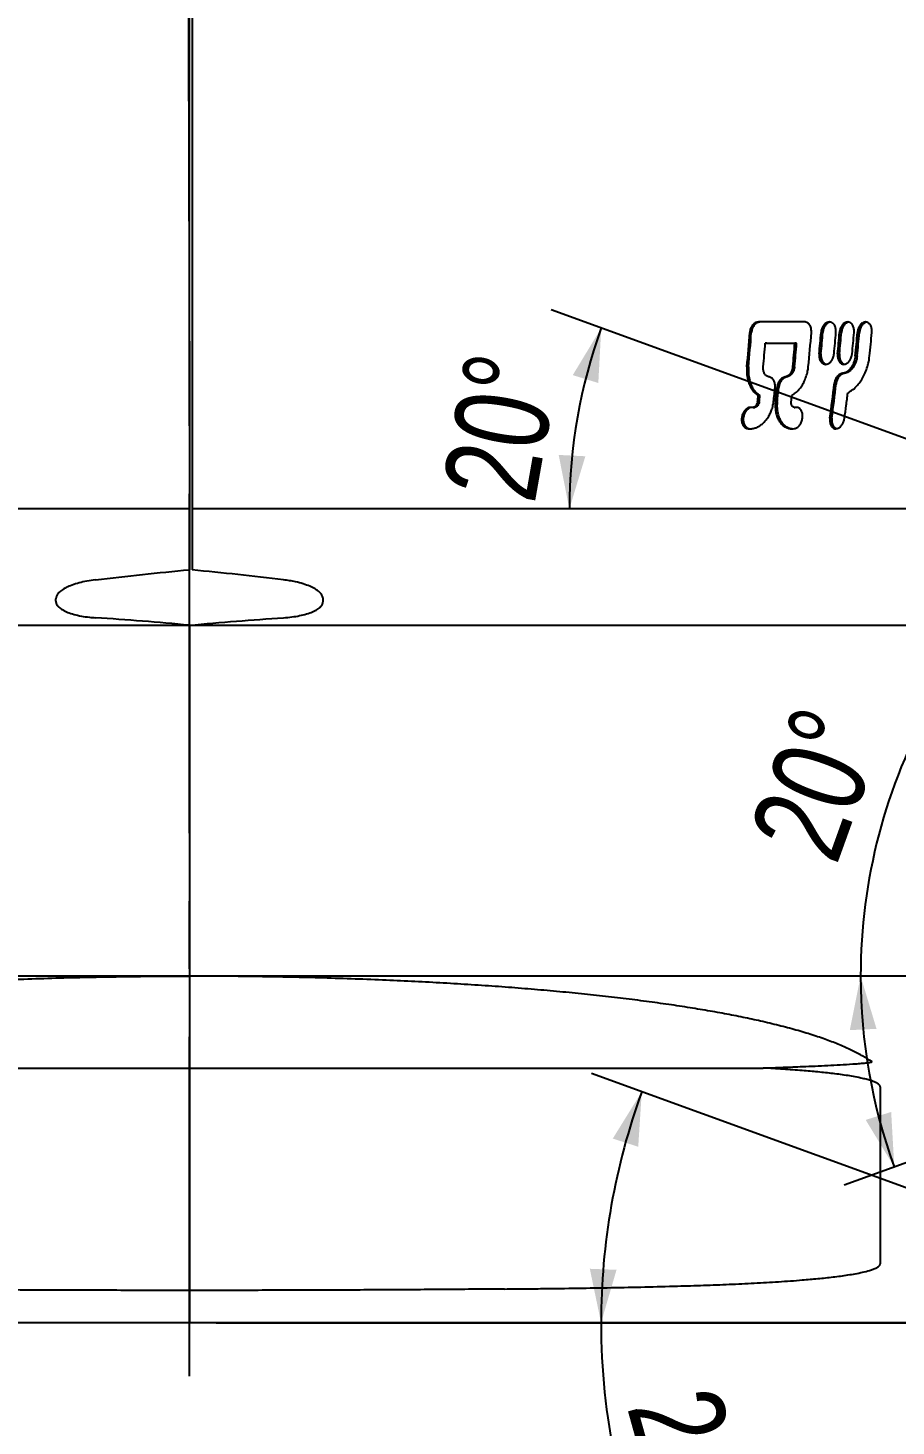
# Model space of a CAD drawing. Header units: millimetres. Extents: x 8 to 862, y 8 to 585.
# Drawn here: x 348.2 to 380.7, y 169.2 to 221.5 of the extents above; entities that cross this region are included whole.
import ezdxf

# ---------------------------------------------------------------- set-up
doc = ezdxf.new("R2010")
doc.units = ezdxf.units.MM
doc.linetypes.add('CENTERX2', pattern=[20.32, 12.7, -2.54, 2.54, -2.54])
doc.layers.add('CENTERLINE', color=4, linetype='CENTERX2')
doc.layers.add('DIMENSIONS', color=2, linetype='Continuous')
doc.layers.add('OUTLINE', color=7, linetype='Continuous', lineweight=25)
doc.styles.add('SLDTEXTSTYLE0', font='TXT', dxfattribs={"width": 0.75})
doc.dimstyles.new('SLDDIMSTYLE1', dxfattribs={"dimtxt": 3.5, "dimasz": 2, "dimexe": 0, "dimexo": 0.0625, "dimgap": 0.875, "dimtad": 1, "dimdec": 0, "dimrnd": 1e-09, "dimzin": 12, "dimdsep": 46, "dimtxsty": 'SLDTEXTSTYLE0', "dimsah": 1, "dimcen": 0.09, "dimadec": 0, "dimazin": 3, "dimtfac": 1, "dimtdec": 0, "dimtofl": 0, "dimtmove": 0, "dimatfit": 3, "dimfxl": 0, "dimfrac": 2, "dimtolj": 1, "dimtzin": 12, "dimarcsym": 0})
doc.dimstyles.new('SLDDIMSTYLE14', dxfattribs={"dimtxt": 3.5, "dimasz": 2, "dimexe": 0, "dimexo": 0.0625, "dimgap": 0.875, "dimtad": 1, "dimrnd": 1e-09, "dimzin": 12, "dimdsep": 46, "dimtxsty": 'SLDTEXTSTYLE0', "dimsah": 1, "dimcen": 0.09, "dimadec": 0, "dimazin": 3, "dimtol": 1, "dimtp": 0.02, "dimtfac": 1, "dimtofl": 0, "dimtmove": 0, "dimatfit": 3, "dimfxl": 0, "dimfrac": 2, "dimtolj": 1, "dimarcsym": 0})
doc.dimstyles.new('SLDDIMSTYLE16', dxfattribs={"dimtxt": 3.5, "dimasz": 2, "dimexe": 0, "dimexo": 0.0625, "dimgap": 0.875, "dimtad": 1, "dimdec": 1, "dimrnd": 1e-09, "dimzin": 12, "dimdsep": 46, "dimtxsty": 'SLDTEXTSTYLE0', "dimsah": 1, "dimcen": 0.09, "dimadec": 0, "dimazin": 3, "dimtol": 1, "dimtp": 0.02, "dimtm": 0.02, "dimtfac": 1, "dimtofl": 0, "dimtmove": 0, "dimatfit": 3, "dimfxl": 0, "dimfrac": 2, "dimtolj": 1, "dimarcsym": 0})
doc.dimstyles.new('SLDDIMSTYLE2', dxfattribs={"dimtxt": 3.5, "dimasz": 2, "dimexe": 0, "dimexo": 0.0625, "dimgap": 0.875, "dimtad": 1, "dimrnd": 1e-09, "dimzin": 12, "dimdsep": 46, "dimtxsty": 'SLDTEXTSTYLE0', "dimsah": 1, "dimcen": 0.09, "dimadec": 0, "dimazin": 3, "dimtfac": 1, "dimtofl": 0, "dimtmove": 0, "dimatfit": 3, "dimfxl": 0, "dimfrac": 2, "dimtolj": 1, "dimtzin": 12, "dimarcsym": 0})
doc.dimstyles.new('SLDDIMSTYLE8', dxfattribs={"dimtxt": 3.5, "dimasz": 2, "dimexe": 0, "dimexo": 0.0625, "dimgap": 0.875, "dimtad": 1, "dimdec": 4, "dimzin": 12, "dimdsep": 46, "dimtxsty": 'SLDTEXTSTYLE0', "dimsah": 1, "dimcen": 0.09, "dimazin": 3, "dimtfac": 1, "dimtofl": 0, "dimtmove": 0, "dimatfit": 3, "dimfxl": 0, "dimfrac": 2, "dimtolj": 1, "dimtzin": 12, "dimarcsym": 0})

# ---------------------------------------------------------------- blocks, each defined once
blk = doc.blocks.new('_D_22')
at = {"layer": 'DIMENSIONS'}
for p, q in [((391.581, 182.617), (465.701, 182.617)), ((463.701, 182.617), (463.701, 173.087)), ((355.209, 173.087), (465.701, 173.087)), ((463.701, 173.087), (463.701, 151.759))]:
    blk.add_line(p, q, dxfattribs=at)
for points in [[(463.701, 182.617), (463.201, 180.617), (464.201, 180.617)], [(463.701, 173.087), (464.201, 175.087), (463.201, 175.087)]]:
    blk.add_solid(points, dxfattribs=at)
at = {"layer": 'DIMENSIONS', "attachment_point": 1, "rotation": 90, "style": 'SLDTEXTSTYLE0'}
for s, insert, char_height in [('0,02', (456.234, 165.333), 2.5), ('0', (460.202, 165.333), 2.5), ('+', (456.234, 163.316), 2.5), ('9,53', (459.19, 153.346), 3.5)]:
    blk.add_mtext(s, dxfattribs=dict(at, insert=insert, char_height=char_height))
blk = doc.blocks.new('_D_24')
at = {"layer": 'DIMENSIONS'}
for p, q in [((317.659, 174.287), (317.659, 152.628)), ((390.759, 174.287), (390.759, 152.628)), ((317.659, 154.628), (390.759, 154.628))]:
    blk.add_line(p, q, dxfattribs=at)
for points in [[(317.659, 154.628), (319.659, 154.128), (319.659, 155.128)], [(390.759, 154.628), (388.759, 155.128), (388.759, 154.128)]]:
    blk.add_solid(points, dxfattribs=at)
at = {"layer": 'DIMENSIONS', "attachment_point": 1, "style": 'SLDTEXTSTYLE0'}
for s, insert, char_height in [('%%c', (342.441, 159.14), 3.5), ('73,1', (347.716, 159.14), 3.5), ('±0,02', (358.056, 158.128), 2.5)]:
    blk.add_mtext(s, dxfattribs=dict(at, insert=insert, char_height=char_height))
blk = doc.blocks.new('_D_37')
at = {"layer": 'DIMENSIONS'}
blk.add_line((281.059, 256.614), (354.209, 256.614), dxfattribs=at)
for points in [[(281.059, 256.614), (283.059, 256.114), (283.059, 257.114)], [(354.209, 256.614), (352.209, 257.114), (352.209, 256.114)]]:
    blk.add_solid(points, dxfattribs=at)
at = {"layer": 'DIMENSIONS', "insert": (323.606, 261.126), "char_height": 3.5, "attachment_point": 1, "style": 'SLDTEXTSTYLE0'}
blk.add_mtext('73,15', dxfattribs=at)
blk = doc.blocks.new('_D_38')
at = {"layer": 'DIMENSIONS'}
for p, q in [((278.209, 175.087), (278.209, 136.182)), ((430.209, 175.087), (430.209, 136.182)), ((278.209, 138.182), (430.209, 138.182))]:
    blk.add_line(p, q, dxfattribs=at)
for points in [[(278.209, 138.182), (280.209, 137.682), (280.209, 138.682)], [(430.209, 138.182), (428.209, 138.682), (428.209, 137.682)]]:
    blk.add_solid(points, dxfattribs=at)
at = {"layer": 'DIMENSIONS', "char_height": 3.5, "attachment_point": 1, "style": 'SLDTEXTSTYLE0'}
for s, insert in [('%%c', (347.693, 142.694)), ('152', (352.967, 142.694))]:
    blk.add_mtext(s, dxfattribs=dict(at, insert=insert))
blk = doc.blocks.new('_D_41')
at = {"layer": 'DIMENSIONS'}
for p, q in [((387.46, 186.057), (377.326, 186.057)), ((390.477, 182.515), (378.706, 178.23))]:
    blk.add_line(p, q, dxfattribs=at)
for start, end in [(150.6383, 180), (180, 200)]:
    blk.add_arc((400.209, 186.057), 20.883, start, end, dxfattribs=at)
for points in [[(379.326, 186.057), (378.922, 184.035), (379.921, 184.083)], [(380.586, 178.914), (380.469, 180.973), (379.515, 180.676)]]:
    blk.add_solid(points, dxfattribs=at)
at = {"layer": 'DIMENSIONS', "insert": (375.123, 191.345), "char_height": 3.5, "attachment_point": 1, "rotation": 70.2047, "style": 'SLDTEXTSTYLE0'}
blk.add_mtext('20°', dxfattribs=at)
blk = doc.blocks.new('_D_45')
at = {"layer": 'DIMENSIONS'}
blk.add_line((390.477, 174.69), (369.256, 182.414), dxfattribs=at)
for start, end in [(160, 180), (180, 203.5677)]:
    blk.add_arc((394.88, 173.087), 25.268, start, end, dxfattribs=at)
for points in [[(371.136, 181.729), (370.05, 179.977), (371.003, 179.672)], [(369.612, 173.087), (370.191, 175.066), (369.191, 175.105)]]:
    blk.add_solid(points, dxfattribs=at)
at = {"layer": 'DIMENSIONS', "insert": (373.943, 170.881), "char_height": 3.5, "attachment_point": 1, "rotation": 285.6384, "style": 'SLDTEXTSTYLE0'}
blk.add_mtext('20°', dxfattribs=at)
blk = doc.blocks.new('_D_46')
at = {"layer": 'DIMENSIONS'}
blk.add_line((387.288, 203.879), (367.74, 210.994), dxfattribs=at)
blk.add_arc((388.228, 203.537), 19.802, 160, 180, dxfattribs=at)
for points in [[(369.619, 210.31), (368.553, 208.546), (369.509, 208.252)], [(368.425, 203.537), (369.025, 205.51), (368.026, 205.56)]]:
    blk.add_solid(points, dxfattribs=at)
at = {"layer": 'DIMENSIONS', "insert": (363.672, 204.293), "char_height": 3.5, "attachment_point": 1, "rotation": 80, "style": 'SLDTEXTSTYLE0'}
blk.add_mtext('20°', dxfattribs=at)
blk = doc.blocks.new('_D_47')
at = {"layer": 'DIMENSIONS'}
for p, q in [((308.277, 185.057), (308.277, 143.268)), ((400.14, 185.057), (400.14, 143.268)), ((308.277, 145.268), (400.14, 145.268))]:
    blk.add_line(p, q, dxfattribs=at)
for points in [[(308.277, 145.268), (310.277, 144.768), (310.277, 145.768)], [(400.14, 145.268), (398.14, 145.768), (398.14, 144.768)]]:
    blk.add_solid(points, dxfattribs=at)
at = {"layer": 'DIMENSIONS', "char_height": 3.5, "attachment_point": 1, "style": 'SLDTEXTSTYLE0'}
for s, insert in [('%%c', (348.984, 149.78)), ('92', (354.262, 149.834))]:
    blk.add_mtext(s, dxfattribs=dict(at, insert=insert))

msp = doc.modelspace()

# ---------------------------------------------------------------- linework, layer by layer
at = {"layer": 'CENTERLINE'}
msp.add_line((354.20884, 171.08726), (354.20884, 431.83342), dxfattribs=at)
at = {"layer": 'OUTLINE'}
for p, q in [((354.20884, 221.53726), (354.20884, 224.78455)), ((354.17317, 221.53726), (354.18713, 216.03726)), ((354.20884, 216.03726), (354.20884, 221.53726)), ((354.30884, 221.53726), (354.30884, 216.03726)), ((354.20884, 208.08698), (354.20884, 216.03726)), ((377.22413, 210.53723), (375.51223, 210.53723)), ((375.81941, 209.73725), (375.75777, 209.73725)), ((376.93155, 209.73724), (376.86673, 209.73724)), ((354.20884, 208.08726), (354.20884, 203.53726)), ((375.55559, 207.78201), (375.49378, 207.78201)), ((375.30233, 207.33953), (375.36472, 207.33953)), ((376.83638, 207.33971), (376.86949, 207.33971)), ((375.15707, 206.54443), (375.24436, 206.54158)), ((354.20884, 203.53726), (320.19002, 203.53726)), ((354.20884, 203.53726), (354.20884, 201.26466)), ((388.22766, 203.53726), (354.30884, 203.53726)), ((354.30884, 203.53726), (354.30884, 201.25534)), ((354.20884, 199.18841), (354.20884, 201.26466)), ((349.20884, 200.08481), (349.20884, 200.17117)), ((359.20884, 200.08481), (359.20884, 200.17117)), ((354.20884, 199.17647), (323.50289, 199.17647)), ((354.20884, 199.18841), (354.20884, 199.17647)), ((384.91479, 199.17647), (354.20884, 199.17647)), ((354.20884, 199.17647), (354.20884, 186.05678)), ((354.20884, 186.05678), (323.50289, 186.05678)), ((384.91479, 186.05678), (354.20884, 186.05678)), ((354.20884, 186.05678), (354.20884, 182.61726)), ((332.73602, 182.61726), (354.20884, 182.61726)), ((354.20884, 182.61726), (375.68166, 182.61726)), ((354.20884, 182.61726), (354.20884, 174.29608)), ((380.05359, 181.91705), (380.05359, 175.28746)), ((354.20884, 174.29608), (354.20884, 173.08726)), ((354.20884, 173.08726), (313.53763, 173.08726)), ((394.88005, 173.08726), (354.20884, 173.08726))]:
    msp.add_line(p, q, dxfattribs=at)
for centre, radius, start, end in [((295.98987, 215.95997), 79.39911, 354.8674134, 355.794446), ((295.88699, 215.95954), 79.56135, 354.8782184, 355.8033475), ((306.05866, 215.96745), 71.66248, 354.3055542, 355.3334554), ((307.4031, 215.97622), 70.68143, 354.6163432, 355.2651588), ((307.38053, 215.97102), 70.77071, 354.6273833, 355.2753698), ((309.59065, 215.97629), 69.05896, 354.4894114, 355.1535943), ((310.04654, 215.98111), 68.73799, 354.4595674, 355.1268816), ((309.96423, 215.98164), 68.88921, 354.4713246, 355.1371623), ((312.08372, 215.98182), 67.25181, 354.3361229, 355.0183114), ((312.56151, 215.98078), 66.90167, 354.2368548, 354.9891046), ((312.46118, 215.98361), 67.07293, 354.249193, 354.9995081), ((314.38951, 215.99128), 65.61691, 354.1144018, 354.8815275), ((298.91598, 215.95448), 77.0929, 354.7175404, 355.3743019), ((303.73452, 215.95879), 73.39637, 354.4472938, 355.1373985), ((303.59558, 215.96326), 73.59978, 354.459194, 355.1473795), ((297.69729, 216.05359), 78.23499, 353.7650941, 353.9309273), ((299.85026, 215.81065), 76.12986, 353.7759243, 353.9463389), ((301.73681, 215.90809), 74.79871, 353.5896073, 353.9940079), ((302.12702, 215.89972), 74.48116, 353.5686419, 353.9747822), ((302.01058, 215.90226), 74.66055, 353.5821968, 353.9873512), ((304.34707, 215.9338), 72.86222, 353.3981408, 353.5763209), ((310.77586, 215.89971), 67.99682, 352.4259687, 353.5082693), ((310.6905, 215.90099), 68.15114, 352.442138, 353.5219531)]:
    msp.add_arc(centre, radius, start, end, dxfattribs=at)
for points, knots in [([(354.17128, 222.31217), (354.17132, 222.29545), (354.17159, 222.18533), (354.17211, 221.96926), (354.17272, 221.72293), (354.17308, 221.5774), (354.17317, 221.53726)], [0, 0, 0, 0, 0.068858864, 0.453478134, 0.84925983, 1, 1, 1, 1]), ([(354.30884, 222.31218), (354.30884, 222.22508), (354.30884, 222.04878), (354.30884, 221.7858), (354.30884, 221.61344), (354.30884, 221.53726)], [0, 0, 0, 0, 0.35268505, 0.7138887, 1, 1, 1, 1]), ([(354.18713, 216.03726), (354.18829, 215.59511), (354.19061, 214.71074), (354.19416, 213.38524), (354.19775, 212.05866), (354.2014, 210.7322), (354.2051, 209.40634), (354.20759, 208.52692), (354.20884, 208.08726)], [0, 0, 0, 0, 0.16607893, 0.33218861, 0.49826716, 0.6655008, 0.83276651, 1, 1, 1, 1]), ([(354.30884, 216.03726), (354.30884, 215.5529), (354.30884, 214.58419), (354.30884, 213.13067), (354.30884, 211.67802), (354.30884, 210.14712), (354.30884, 208.54203), (354.30884, 206.86362), (354.30884, 205.19285), (354.30884, 204.08912), (354.30884, 203.53726)], [0, 0, 0, 0, 0.11490643, 0.22981325, 0.3451432, 0.4604737, 0.59501431, 0.72955498, 0.86477751, 1, 1, 1, 1]), ([(375.51223, 210.53723), (375.47365, 210.53172), (375.40062, 210.5213), (375.30355, 210.44778), (375.23021, 210.34736), (375.18784, 210.23809), (375.17876, 210.16573), (375.17519, 210.13725)], [0, 0, 0, 0, 0.231643626, 0.438388149, 0.645079514, 0.860326424, 1, 1, 1, 1]), ([(375.57288, 210.53723), (375.53431, 210.53176), (375.46112, 210.52136), (375.36368, 210.44788), (375.29004, 210.34723), (375.24763, 210.2379), (375.23857, 210.16562), (375.23502, 210.13725)], [0, 0, 0, 0, 0.23127863, 0.43885272, 0.64596333, 0.86105987, 1, 1, 1, 1]), ([(377.48358, 210.13723), (377.48382, 210.18421), (377.48431, 210.27939), (377.43901, 210.40417), (377.3657, 210.49325), (377.28871, 210.53244), (377.2401, 210.53605), (377.22413, 210.53723)], [0, 0, 0, 0, 0.2296672, 0.465315, 0.68622441, 0.89687737, 1, 1, 1, 1]), ([(378.40271, 210.14185), (378.40327, 210.18716), (378.40441, 210.28003), (378.36293, 210.40284), (378.2938, 210.49247), (378.20665, 210.53838), (378.11289, 210.53952), (378.022, 210.49891), (377.94172, 210.4216), (377.87983, 210.31356), (377.85112, 210.21442), (377.84485, 210.1561), (377.84332, 210.14185)], [0, 0, 0, 0, 0.11202563, 0.22962923, 0.34027837, 0.44609845, 0.54819382, 0.64844259, 0.75010911, 0.85521339, 0.96462741, 1, 1, 1, 1]), ([(378.17908, 210.53166), (378.14951, 210.52138), (378.0893, 210.50045), (378.00932, 210.42105), (377.94719, 210.3135), (377.91853, 210.21419), (377.91228, 210.15599), (377.91076, 210.14185)], [0, 0, 0, 0, 0.218655045, 0.445380782, 0.679260797, 0.922108436, 1, 1, 1, 1]), ([(379.08148, 210.14185), (379.08223, 210.18716), (379.08376, 210.28003), (379.04388, 210.40285), (378.97688, 210.49247), (378.89211, 210.53838), (378.8007, 210.53952), (378.7119, 210.49891), (378.63326, 210.4216), (378.57243, 210.31356), (378.54399, 210.21442), (378.53762, 210.1561), (378.53606, 210.14185)], [0, 0, 0, 0, 0.11202613, 0.22962929, 0.34027917, 0.4460993, 0.54819383, 0.64844398, 0.75010899, 0.85521361, 0.96462753, 1, 1, 1, 1]), ([(378.86876, 210.53162), (378.83992, 210.52135), (378.78115, 210.50043), (378.70283, 210.42105), (378.64177, 210.3135), (378.61337, 210.21419), (378.60702, 210.15599), (378.60548, 210.14185)], [0, 0, 0, 0, 0.218460542, 0.445241124, 0.679179297, 0.922089135, 1, 1, 1, 1]), ([(379.74476, 210.13724), (379.74572, 210.18308), (379.74767, 210.27702), (379.70897, 210.40126), (379.64342, 210.49193), (379.56014, 210.5384), (379.47011, 210.53956), (379.38243, 210.4985), (379.30459, 210.4203), (379.24419, 210.31106), (379.21579, 210.21077), (379.20913, 210.15177), (379.20749, 210.13724)], [0, 0, 0, 0, 0.11203272, 0.2296013, 0.34025732, 0.44607926, 0.54817275, 0.64842231, 0.75008438, 0.85520031, 0.96434072, 1, 1, 1, 1]), ([(379.53996, 210.53152), (379.51154, 210.52115), (379.45357, 210.49999), (379.37607, 210.41973), (379.31546, 210.311), (379.28708, 210.21054), (379.28045, 210.15166), (379.27883, 210.13724)], [0, 0, 0, 0, 0.21825136, 0.44507553, 0.67908359, 0.92141481, 1, 1, 1, 1]), ([(375.75777, 209.73725), (375.85535, 209.73725), (376.05053, 209.73724), (376.42158, 209.73725), (376.69172, 209.73724), (376.86673, 209.73724)], [0, 0, 0, 0, 0.26045197, 0.52090415, 1, 1, 1, 1]), ([(375.81941, 209.73725), (375.917, 209.73725), (376.11217, 209.73724), (376.48431, 209.73725), (376.7555, 209.73724), (376.93155, 209.73724)], [0, 0, 0, 0, 0.25970902, 0.51941638, 1, 1, 1, 1]), ([(377.77274, 209.34458), (377.77175, 209.2994), (377.76972, 209.20632), (377.81014, 209.08297), (377.87894, 208.99294), (377.96594, 208.94757), (378.05912, 208.94737), (378.14924, 208.9884), (378.22933, 209.06553), (378.29204, 209.17348), (378.32176, 209.27243), (378.32877, 209.33066), (378.33045, 209.34458)], [0, 0, 0, 0, 0.11211938, 0.23095635, 0.34269983, 0.44869827, 0.5499423, 0.64895587, 0.74979415, 0.85496545, 0.9653235, 1, 1, 1, 1]), ([(377.84033, 209.34458), (377.83936, 209.29944), (377.83739, 209.2066), (377.87777, 209.08261), (377.94689, 208.99563), (378.01245, 208.95289), (378.0522, 208.95432), (378.06004, 208.9546)], [0, 0, 0, 0, 0.23623694, 0.48592154, 0.72114052, 0.94495107, 1, 1, 1, 1]), ([(378.46341, 209.34458), (378.46221, 209.2994), (378.45975, 209.20632), (378.49854, 209.08297), (378.56517, 208.99294), (378.64977, 208.94757), (378.74062, 208.94737), (378.8287, 208.9884), (378.90718, 209.06553), (378.96888, 209.17348), (378.99835, 209.27243), (379.00549, 209.33066), (379.0072, 209.34458)], [0, 0, 0, 0, 0.11211901, 0.23095575, 0.34269988, 0.44869778, 0.54994246, 0.64895696, 0.74979453, 0.8549656, 0.96532343, 1, 1, 1, 1]), ([(378.53298, 209.34458), (378.53181, 209.29945), (378.52941, 209.20661), (378.56815, 209.08256), (378.63514, 208.99579), (378.69767, 208.95324), (378.73517, 208.95442), (378.7416, 208.95462)], [0, 0, 0, 0, 0.23832712, 0.49022358, 0.727524, 0.95331446, 1, 1, 1, 1]), ([(375.07062, 208.85687), (375.06706, 208.77802), (375.05982, 208.61734), (375.09424, 208.39577), (375.15701, 208.19691), (375.24404, 208.02999), (375.3555, 207.88496), (375.44715, 207.81673), (375.49378, 207.78201)], [0, 0, 0, 0, 0.178304751, 0.363336611, 0.520262805, 0.682174776, 0.838303412, 1, 1, 1, 1]), ([(375.13067, 208.85687), (375.12714, 208.77801), (375.11995, 208.6173), (375.15456, 208.39592), (375.21743, 208.19746), (375.30457, 208.03063), (375.41644, 207.88531), (375.50866, 207.81685), (375.55559, 207.78201)], [0, 0, 0, 0, 0.17815183, 0.36306945, 0.51945889, 0.68079254, 0.83758429, 1, 1, 1, 1]), ([(375.89995, 208.47923), (375.86523, 208.49015), (375.8004, 208.51053), (375.72976, 208.59419), (375.687, 208.69904), (375.67699, 208.79223), (375.68069, 208.84585), (375.68146, 208.85687)], [0, 0, 0, 0, 0.25486473, 0.4758766, 0.7007751, 0.93853643, 1, 1, 1, 1]), ([(376.78649, 208.85686), (376.77851, 208.81139), (376.7624, 208.71956), (376.69599, 208.60092), (376.60592, 208.51059), (376.53629, 208.48983), (376.50075, 208.47923)], [0, 0, 0, 0, 0.25242708, 0.50987443, 0.74977268, 1, 1, 1, 1]), ([(376.85148, 208.85686), (376.8435, 208.81139), (376.82741, 208.71966), (376.76103, 208.60123), (376.67085, 208.51075), (376.60095, 208.48991), (376.5651, 208.47923)], [0, 0, 0, 0, 0.25213925, 0.50857373, 0.74798165, 1, 1, 1, 1]), ([(376.75185, 207.782), (376.79843, 207.81269), (376.89161, 207.87407), (377.0169, 208.00008), (377.12694, 208.14661), (377.22061, 208.31353), (377.29417, 208.49693), (377.34463, 208.68084), (377.36038, 208.80204), (377.3675, 208.85686)], [0, 0, 0, 0, 0.14403143, 0.28809125, 0.43187831, 0.57569783, 0.72584836, 0.87601117, 1, 1, 1, 1]), ([(379.12503, 209.26276), (379.11971, 209.22451), (379.10908, 209.14801), (379.07627, 209.03534), (379.03082, 208.92832), (378.97362, 208.83209), (378.90718, 208.75096), (378.83552, 208.68735), (378.75977, 208.64228), (378.69397, 208.61849), (378.65384, 208.61313), (378.63952, 208.61122)], [0, 0, 0, 0, 0.119630433, 0.239233093, 0.362281442, 0.485290517, 0.60184755, 0.718366689, 0.828591999, 0.9387974, 1, 1, 1, 1]), ([(379.19654, 209.26276), (379.19122, 209.22451), (379.1806, 209.148), (379.14778, 209.03543), (379.10237, 208.92864), (379.04529, 208.83266), (378.97897, 208.75165), (378.90733, 208.68797), (378.83153, 208.64275), (378.76525, 208.61863), (378.72468, 208.61319), (378.70997, 208.61122)], [0, 0, 0, 0, 0.11948098, 0.23894436, 0.36149854, 0.48401541, 0.60031765, 0.71659223, 0.82692137, 0.93723488, 1, 1, 1, 1]), ([(378.84554, 207.88663), (378.90911, 207.92231), (379.03628, 207.99368), (379.20088, 208.15145), (379.33897, 208.33056), (379.45336, 208.52679), (379.54658, 208.74549), (379.62239, 208.99349), (379.64721, 209.16876), (379.66053, 209.26276)], [0, 0, 0, 0, 0.152467431, 0.304987606, 0.435333029, 0.565706852, 0.703278831, 0.840870062, 1, 1, 1, 1]), ([(376.12495, 208.08172), (376.12621, 208.1293), (376.12875, 208.22578), (376.08334, 208.35072), (376.00613, 208.44614), (375.93588, 208.46804), (375.89995, 208.47923)], [0, 0, 0, 0, 0.25143443, 0.5097854, 0.74924775, 1, 1, 1, 1]), ([(376.50075, 208.47923), (376.46268, 208.46779), (376.39168, 208.44647), (376.30156, 208.35898), (376.23576, 208.24938), (376.20571, 208.1511), (376.19833, 208.0941), (376.19673, 208.08172)], [0, 0, 0, 0, 0.25391111, 0.4736181, 0.69729686, 0.93420908, 1, 1, 1, 1]), ([(376.5651, 208.47923), (376.52704, 208.46785), (376.45589, 208.44657), (376.36546, 208.35911), (376.29943, 208.24932), (376.26936, 208.151), (376.26201, 208.09406), (376.26041, 208.08172)], [0, 0, 0, 0, 0.25354445, 0.47405941, 0.69799049, 0.93453168, 1, 1, 1, 1]), ([(378.63952, 208.61122), (378.60415, 208.60238), (378.53801, 208.58584), (378.45067, 208.50457), (378.38456, 208.3994), (378.34904, 208.29597), (378.33962, 208.23187), (378.3367, 208.212)], [0, 0, 0, 0, 0.24365586, 0.45572498, 0.67066767, 0.89790251, 1, 1, 1, 1]), ([(378.70997, 208.61122), (378.67462, 208.60242), (378.60834, 208.58592), (378.52069, 208.50469), (378.45434, 208.39931), (378.4188, 208.29583), (378.40941, 208.2318), (378.4065, 208.212)], [0, 0, 0, 0, 0.24328461, 0.45618497, 0.67144631, 0.89841102, 1, 1, 1, 1]), ([(378.72338, 206.93725), (378.74454, 207.09526), (378.77629, 207.33229), (378.81642, 207.64891), (378.83584, 207.80739), (378.84554, 207.88663)], [0, 0, 0, 0, 0.49997139, 0.7499796, 1, 1, 1, 1]), ([(375.2598, 207.33879), (375.22203, 207.33922), (375.15134, 207.34004), (375.04994, 207.28277), (374.96711, 207.19674), (374.90408, 207.08145), (374.86917, 206.94565), (374.87063, 206.80353), (374.91165, 206.67733), (374.98812, 206.57942), (375.05957, 206.55619), (375.09572, 206.54443)], [0, 0, 0, 0, 0.114144969, 0.213589419, 0.313188627, 0.418859587, 0.532033997, 0.65013544, 0.769172966, 0.88322812, 1, 1, 1, 1]), ([(375.28173, 207.33531), (375.25718, 207.33514), (375.19957, 207.33475), (375.1108, 207.28229), (375.02756, 207.19676), (374.96443, 207.08109), (374.92959, 206.94534), (374.93125, 206.80375), (374.9721, 206.67695), (375.0467, 206.58555), (375.11573, 206.55207), (375.15312, 206.54516), (375.15707, 206.54443)], [0, 0, 0, 0, 0.07719696, 0.18120485, 0.28521697, 0.39529482, 0.51288205, 0.63537069, 0.7588002, 0.8772843, 0.98703658, 1, 1, 1, 1]), ([(375.09572, 206.54443), (375.1423, 206.54056), (375.23548, 206.53282), (375.37241, 206.56229), (375.49917, 206.61656), (375.61499, 206.69142), (375.7226, 206.78788), (375.82195, 206.90522), (375.90855, 207.04141), (375.98252, 207.19868), (376.03968, 207.37195), (376.05847, 207.49523), (376.06786, 207.55688)], [0, 0, 0, 0, 0.104869073, 0.20973918, 0.300555498, 0.391390367, 0.484672358, 0.577986143, 0.677618566, 0.77730095, 0.888636305, 1, 1, 1, 1]), ([(375.46952, 207.55688), (375.4649, 207.53225), (375.45511, 207.48005), (375.4162, 207.41047), (375.36344, 207.36059), (375.30864, 207.33634), (375.27479, 207.33804), (375.2598, 207.33879)], [0, 0, 0, 0, 0.20675344, 0.43817789, 0.64832199, 0.84421946, 1, 1, 1, 1]), ([(375.53137, 207.55688), (375.52675, 207.53225), (375.51698, 207.48012), (375.4781, 207.41066), (375.42539, 207.36081), (375.37041, 207.33637), (375.33634, 207.33805), (375.32117, 207.33879)], [0, 0, 0, 0, 0.206452956, 0.436908716, 0.646543817, 0.842617308, 1, 1, 1, 1]), ([(376.13945, 207.55688), (376.13519, 207.50081), (376.12668, 207.3887), (376.13963, 207.21907), (376.17455, 207.05306), (376.23391, 206.89895), (376.31469, 206.76737), (376.41102, 206.66385), (376.52082, 206.59024), (376.63173, 206.54874), (376.74169, 206.5332), (376.81178, 206.54069), (376.84683, 206.54443)], [0, 0, 0, 0, 0.10129795, 0.20258667, 0.31412437, 0.4256225, 0.53251934, 0.63936019, 0.73855324, 0.83772993, 0.91885429, 1, 1, 1, 1]), ([(376.20326, 207.55688), (376.19902, 207.50081), (376.19055, 207.38867), (376.20362, 207.21921), (376.23863, 207.05357), (376.29797, 206.89984), (376.37867, 206.76855), (376.47494, 206.66475), (376.58488, 206.59154), (376.69244, 206.54871), (376.76534, 206.54191), (376.79623, 206.53902)], [0, 0, 0, 0, 0.111270766, 0.222532135, 0.344693384, 0.466813843, 0.584093073, 0.701318589, 0.810517152, 0.91969947, 1, 1, 1, 1]), ([(376.8784, 207.33879), (376.8582, 207.33867), (376.82035, 207.33844), (376.77391, 207.37104), (376.7418, 207.41952), (376.723, 207.48337), (376.72508, 207.53192), (376.72615, 207.55688)], [0, 0, 0, 0, 0.21704878, 0.40675613, 0.59293405, 0.79070746, 1, 1, 1, 1]), ([(376.84683, 206.54443), (376.88278, 206.55565), (376.95073, 206.57685), (377.03911, 206.6616), (377.10655, 206.77003), (377.14974, 206.90246), (377.16019, 207.04499), (377.13265, 207.17797), (377.07062, 207.27879), (376.98242, 207.34046), (376.91349, 207.33935), (376.8784, 207.33879)], [0, 0, 0, 0, 0.113105974, 0.213751427, 0.317872189, 0.429514928, 0.547647409, 0.666669156, 0.781623161, 0.888834643, 1, 1, 1, 1]), ([(378.17943, 206.93725), (378.17654, 206.89197), (378.1705, 206.79735), (378.20501, 206.67119), (378.26994, 206.57939), (378.35392, 206.53485), (378.44414, 206.53626), (378.53205, 206.5778), (378.61201, 206.65442), (378.67745, 206.76207), (378.71122, 206.8623), (378.72093, 206.92215), (378.72338, 206.93725)], [0, 0, 0, 0, 0.11217281, 0.23442325, 0.34809144, 0.45353667, 0.55228937, 0.6482695, 0.74677577, 0.85118447, 0.9624682, 1, 1, 1, 1]), ([(378.24958, 206.93725), (378.24669, 206.89191), (378.24068, 206.7973), (378.2755, 206.67224), (378.33917, 206.578), (378.39815, 206.5542), (378.42627, 206.54285)], [0, 0, 0, 0, 0.24865739, 0.51888203, 0.77059247, 1, 1, 1, 1]), ([(350.6912, 200.88725), (351.27708, 200.9564), (352.44896, 201.09471), (353.62218, 201.20801), (354.20884, 201.26466)], [0, 0, 0, 0, 0.49995166, 1, 1, 1, 1]), ([(357.72648, 200.88725), (357.15724, 200.95449), (356.01866, 201.08897), (354.87881, 201.19988), (354.30884, 201.25534)], [0, 0, 0, 0, 0.499954343, 1, 1, 1, 1]), ([(350.6912, 200.88725), (350.58405, 200.87215), (350.36972, 200.84196), (350.07641, 200.77411), (349.81517, 200.69194), (349.59235, 200.59656), (349.4153, 200.49075), (349.29374, 200.38211), (349.22199, 200.27449), (349.21322, 200.20561), (349.20884, 200.17117)], [0, 0, 0, 0, 0.12807003, 0.25614964, 0.38419217, 0.51224311, 0.64161063, 0.77098213, 0.88549109, 1, 1, 1, 1]), ([(359.20884, 200.17117), (359.20849, 200.18065), (359.20667, 200.22908), (359.17321, 200.31734), (359.07458, 200.4335), (358.92021, 200.5445), (358.71679, 200.64705), (358.46838, 200.73751), (358.2106, 200.80586), (357.96049, 200.85558), (357.80448, 200.87669), (357.72648, 200.88725)], [0, 0, 0, 0, 0.0316356, 0.16168875, 0.29174227, 0.422526, 0.55330516, 0.68376033, 0.81420697, 0.90710482, 1, 1, 1, 1]), ([(349.20884, 200.08481), (349.21435, 200.04616), (349.22541, 199.96864), (349.31542, 199.85827), (349.4555, 199.75607), (349.64844, 199.66565), (349.8842, 199.58893), (350.15853, 199.52857), (350.43113, 199.48831), (350.61506, 199.47385), (350.6912, 199.46787)], [0, 0, 0, 0, 0.13027229, 0.26129038, 0.39230115, 0.5221997, 0.65209237, 0.78064554, 0.90919571, 1, 1, 1, 1]), ([(357.72648, 199.46787), (357.83297, 199.47679), (358.04594, 199.49465), (358.33821, 199.5436), (358.59901, 199.60783), (358.82144, 199.68681), (358.99825, 199.77861), (359.12138, 199.87771), (359.19519, 199.9806), (359.20429, 200.05007), (359.20884, 200.08481)], [0, 0, 0, 0, 0.12743195, 0.25486699, 0.38231075, 0.5097585, 0.63778888, 0.76582512, 0.88290971, 1, 1, 1, 1]), ([(354.20884, 199.18841), (353.62276, 199.24082), (352.45051, 199.34566), (351.27767, 199.42713), (350.6912, 199.46787)], [0, 0, 0, 0, 0.49995733, 1, 1, 1, 1]), ([(354.20884, 199.18841), (354.79492, 199.24082), (355.96717, 199.34566), (357.14001, 199.42713), (357.72648, 199.46787)], [0, 0, 0, 0, 0.49995733, 1, 1, 1, 1]), ([(328.67673, 182.85674), (328.78443, 182.92654), (328.99996, 183.06622), (329.38582, 183.26731), (329.81609, 183.46217), (330.29969, 183.6522), (330.8367, 183.83727), (331.42781, 184.01713), (332.06538, 184.18964), (332.72579, 184.34935), (333.40313, 184.49706), (334.09158, 184.6336), (334.81315, 184.76403), (335.57345, 184.88946), (336.37263, 185.00966), (337.21023, 185.12445), (338.07716, 185.23268), (338.96906, 185.33403), (339.8845, 185.42849), (340.8217, 185.51622), (341.78145, 185.59742), (342.77114, 185.67276), (343.7902, 185.74202), (344.83754, 185.80497), (345.90149, 185.86099), (347.00891, 185.91134), (348.16014, 185.95532), (349.3546, 185.99223), (350.5603, 186.02104), (351.77352, 186.04152), (352.99053, 186.05437), (353.80302, 186.05598), (354.20884, 186.05678)], [0, 0, 0, 0, 0.03357383, 0.06718141, 0.10078945, 0.13436374, 0.1690692, 0.20381106, 0.2385533, 0.27325917, 0.30459145, 0.33595004, 0.36730881, 0.39864137, 0.43084981, 0.46308634, 0.49532302, 0.52753168, 0.55945855, 0.59141262, 0.62336675, 0.65529378, 0.68812808, 0.72099169, 0.75385538, 0.7866898, 0.82217999, 0.85774368, 0.89334466, 0.92894575, 0.96450967, 1, 1, 1, 1]), ([(379.74095, 182.85674), (379.63325, 182.92654), (379.41772, 183.06622), (379.03186, 183.26731), (378.60159, 183.46217), (378.11799, 183.6522), (377.58098, 183.83727), (376.98987, 184.01713), (376.3523, 184.18964), (375.69189, 184.34935), (375.01455, 184.49706), (374.3261, 184.6336), (373.60453, 184.76403), (372.84423, 184.88946), (372.04505, 185.00966), (371.20744, 185.12445), (370.34052, 185.23268), (369.44862, 185.33403), (368.53318, 185.42849), (367.59598, 185.51622), (366.63623, 185.59742), (365.64654, 185.67276), (364.62748, 185.74202), (363.58014, 185.80497), (362.51619, 185.86099), (361.40877, 185.91134), (360.25754, 185.95532), (359.06308, 185.99223), (357.85738, 186.02104), (356.64416, 186.04152), (355.42715, 186.05437), (354.61466, 186.05598), (354.20884, 186.05678)], [0, 0, 0, 0, 0.03357383, 0.06718141, 0.10078945, 0.13436374, 0.1690692, 0.20381106, 0.2385533, 0.27325917, 0.30459145, 0.33595004, 0.36730881, 0.39864137, 0.43084981, 0.46308634, 0.49532302, 0.52753168, 0.55945855, 0.59141262, 0.62336675, 0.65529378, 0.68812808, 0.72099169, 0.75385538, 0.7866898, 0.82217999, 0.85774368, 0.89334466, 0.92894575, 0.96450967, 1, 1, 1, 1]), ([(375.68166, 182.61726), (375.92918, 182.62583), (376.42421, 182.64298), (377.22922, 182.67496), (378.09429, 182.71218), (378.78914, 182.75154), (379.24909, 182.78403), (379.44994, 182.80149), (379.59806, 182.81733), (379.68287, 182.8306), (379.71701, 182.83808), (379.73196, 182.8431), (379.73803, 182.84578), (379.74224, 182.84849), (379.7446, 182.85163), (379.74389, 182.85441), (379.74187, 182.85602), (379.74095, 182.85674)], [0, 0, 0, 0, 0.17845365, 0.35690939, 0.59003716, 0.82316957, 0.87790871, 0.93263089, 0.9699729, 0.98268128, 0.98908797, 0.99071883, 0.99207354, 0.9934339, 0.99502805, 0.99775769, 1, 1, 1, 1]), ([(380.05359, 181.91705), (380.05309, 181.92352), (380.05194, 181.93848), (380.04054, 181.96496), (380.01406, 181.99834), (379.97218, 182.03185), (379.88273, 182.08228), (379.7507, 182.13847), (379.57461, 182.18877), (379.27813, 182.25633), (378.85574, 182.33771), (378.29843, 182.41291), (377.72797, 182.4706), (377.10371, 182.52297), (376.42438, 182.57396), (375.92923, 182.60282), (375.68166, 182.61726)], [0, 0, 0, 0, 0.00317621, 0.0073534, 0.01506921, 0.02851923, 0.04203575, 0.08518514, 0.12846971, 0.17176062, 0.30059735, 0.42952173, 0.558506, 0.68742432, 0.84371167, 1, 1, 1, 1]), ([(366.00274, 174.34778), (366.242, 174.35002), (366.72064, 174.35452), (367.6323, 174.36456), (368.732, 174.37878), (370.0064, 174.39956), (371.25472, 174.42511), (372.40226, 174.45475), (373.45302, 174.48733), (374.41197, 174.52307), (375.34842, 174.56633), (376.2607, 174.61911), (377.05083, 174.67634), (377.72676, 174.73559), (378.2967, 174.7971), (378.85436, 174.86998), (379.30795, 174.95137), (379.61821, 175.02912), (379.79285, 175.08508), (379.89632, 175.12921), (379.97181, 175.17325), (380.01397, 175.20593), (380.04053, 175.23957), (380.05194, 175.26603), (380.05309, 175.281), (380.05359, 175.28746)], [0, 0, 0, 0, 0.04446957, 0.08896069, 0.17124434, 0.2535966, 0.33594861, 0.41823175, 0.48590872, 0.55364568, 0.62140051, 0.68913333, 0.75680657, 0.80233896, 0.84787062, 0.8935628, 0.93924382, 0.96212089, 0.97363267, 0.98513051, 0.98986844, 0.9946683, 0.99739826, 0.99887621, 1, 1, 1, 1]), ([(354.20884, 174.29608), (353.80652, 174.29618), (353.00163, 174.29638), (351.79564, 174.29803), (350.59255, 174.30062), (349.38609, 174.30432), (348.17759, 174.3091), (346.9685, 174.31498), (345.76838, 174.32195), (344.60927, 174.32979), (343.49005, 174.33832), (342.77344, 174.34462), (342.41494, 174.34778)], [0, 0, 0, 0, 0.1003078, 0.20067613, 0.30104445, 0.40135221, 0.50366184, 0.60603567, 0.70840951, 0.81071911, 0.90530883, 1, 1, 1, 1]), ([(366.00274, 174.34778), (365.64225, 174.34461), (364.92118, 174.33827), (363.82457, 174.32991), (362.71479, 174.32238), (361.59173, 174.31577), (360.45686, 174.31009), (359.27549, 174.30519), (358.04825, 174.30121), (356.77374, 174.29826), (355.49343, 174.29648), (354.63708, 174.29608), (354.20891, 174.29608), (354.20884, 174.29608)], [0, 0, 0, 0, 0.095214005, 0.190453862, 0.28566794, 0.381828367, 0.478015428, 0.574175866, 0.680338467, 0.786501031, 0.893242211, 0.999983378, 1, 1, 1, 1])]:
    msp.add_open_spline(points, degree=3, knots=knots, dxfattribs=at)

# ---------------------------------------------------------------- dimensions: what is measured, and where the dimension line sits
at = {"layer": 'DIMENSIONS'}
dim = msp.add_linear_dim(base=(354.20884, 256.61401), p1=(281.05884, 279.63342), p2=(354.20884, 171.08726), dimstyle='SLDDIMSTYLE2', dxfattribs=at)
dim.commit()
dim.dimension.update_dxf_attribs({"geometry": '_D_37', "text_midpoint": (329.42431, 256.61401), "dimtype": 160})
for base, line1, line2, picture, middle in [((368.72605, 206.97592), ((398.95884, 199.63143), (388.22766, 203.53726)), ((354.30884, 203.53726), (388.22766, 203.53726)), '_D_46', (368.72605, 206.97592)), ((379.64343, 182.43054), ((391.41682, 182.85674), (398.95884, 185.60181)), ((400.14048, 186.05678), (388.46004, 186.05678)), '_D_41', (380.56016, 193.12891)), ((369.99582, 177.47502), ((391.41682, 174.34777), (394.88006, 173.08726)), ((349.20884, 173.08726), (398.95884, 173.08726)), '_D_45', (370.54731, 166.27586))]:
    dim = msp.add_angular_dim_2l(base=base, line1=line1, line2=line2, dimstyle='SLDDIMSTYLE8', dxfattribs=at)
    dim.commit()
    dim.dimension.update_dxf_attribs({"geometry": picture, "text_midpoint": middle, "dimtype": 162})
for base, p1, p2, dimstyle, picture, middle in [((400.14048, 145.26847), (308.2772, 186.05678), (400.14048, 186.05678), 'SLDDIMSTYLE1', '_D_47', (354.20884, 145.26847)), ((430.20884, 138.18235), (278.20884, 176.08726), (430.20884, 176.08726), 'SLDDIMSTYLE2', '_D_38', (354.20884, 138.18235)), ((390.75884, 154.6284), (317.65884, 175.28747), (390.75884, 175.28747), 'SLDDIMSTYLE16', '_D_24', (354.20884, 154.6284))]:
    dim = msp.add_linear_dim(base=base, p1=p1, p2=p2, text='%%c<>', dimstyle=dimstyle, dxfattribs=at)
    dim.commit()
    dim.dimension.update_dxf_attribs({"geometry": picture, "text_midpoint": middle, "dimtype": 160})
dim = msp.add_linear_dim(base=(463.70139, 173.08726), p1=(354.20884, 182.61726), p2=(354.20884, 173.08726), angle=90, dimstyle='SLDDIMSTYLE14', dxfattribs=at)
dim.commit()
dim.dimension.update_dxf_attribs({"geometry": '_D_22', "text_midpoint": (463.70139, 162.5706), "dimtype": 160})

doc.saveas('drawing.dxf')
